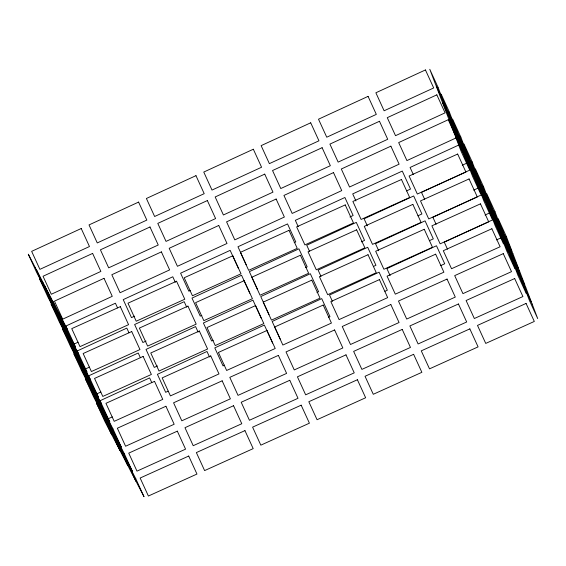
<?xml version="1.0" encoding="UTF-8"?>
<svg xmlns="http://www.w3.org/2000/svg" width="566" height="566" viewBox="0 0 566 566"><rect width="100%" height="100%" fill="white"/><g stroke="black" fill="none" stroke-linecap="round" stroke-linejoin="round"><path stroke-width="0.85" d="M74.096 344.05L78.094 342.211M134.666 316.153L131.468 317.625L123.225 299.619L172.793 276.781L175.297 282.264M190.438 290.457L188.839 291.193L180.589 273.187L230.157 250.356L238.406 268.362M294.179 242.665L295.777 241.93L287.528 223.924L237.961 246.762L246.21 264.768M349.944 216.976L353.142 215.505L344.899 197.499L295.332 220.33L298.197 226.591M406.515 190.919L410.513 189.072L402.27 171.066L352.703 193.905L355.929 200.951M462.288 165.222L467.884 162.647L459.642 144.634L410.074 167.472L413.3 174.519M85.494 368.954L89.492 367.108M146.063 341.05L142.865 342.522L134.623 324.516L184.191 301.678L186.695 307.161M201.836 315.354L200.237 316.097L191.994 298.084L241.562 275.253L249.804 293.259M305.576 267.569L307.175 266.834L298.926 248.821L249.358 271.659L257.608 289.665M361.349 241.873L364.546 240.401L356.297 222.396L306.73 245.227L309.602 251.495M417.913 215.816L421.911 213.969L413.668 195.963L364.101 218.801L367.327 225.848M473.685 190.119L479.282 187.544L471.039 169.538L421.472 192.369L424.698 199.416M481.638 194.803L432.87 217.266L436.096 224.313M96.892 393.851L100.889 392.012M157.461 365.947L154.263 367.419L146.021 349.413L195.588 326.582L198.1 332.058M213.233 340.258L211.634 340.994L203.392 322.981L252.96 300.15L261.202 318.156M316.974 292.466L318.573 291.731L310.331 273.718L260.763 296.556L269.006 314.562M373.546 266.402L375.944 265.298L367.702 247.292L318.127 270.124L321 276.392M429.318 240.713L433.315 238.873L425.066 220.86L375.499 243.698L378.725 250.745M485.083 215.016L490.68 212.441M493.036 219.7L444.268 242.163L447.494 249.21M108.297 418.748L112.294 416.909M168.06 391.212L165.661 392.316L157.419 374.31L206.986 351.479L209.498 356.955M224.631 365.155L223.032 365.891L214.79 347.885L264.357 325.047L272.6 343.053M328.372 317.363L329.971 316.627L321.729 298.622L272.161 321.453L280.403 339.459M384.944 291.299L387.342 290.195L379.1 272.189L329.532 295.028L332.398 301.289M440.716 265.61L444.713 263.77L436.471 245.764L386.903 268.595L390.123 275.642M496.488 239.92L502.084 237.338L493.835 219.332M67.375 329.313L60.435 315.97L68.684 333.975L75.625 347.319L65.854 326.044L115.422 303.213L117.572 307.911M78.78 354.21L71.84 340.866L80.082 358.879L87.023 372.216L77.252 350.941L126.819 328.11L128.97 332.808M90.178 379.107L83.237 365.763L91.48 383.776L98.42 397.12L88.65 375.845L138.217 353.007L140.368 357.705M101.576 404.004L94.635 390.667L102.878 408.673L109.818 422.017L100.048 400.742L149.615 377.904L151.766 382.602M482.437 194.435L490.326 211.656M81.221 228.515L31.654 251.354L39.896 269.359L89.47 246.528L81.221 228.515M138.592 202.09L89.025 224.921L97.267 242.927L146.835 220.096L138.592 202.09M195.963 175.658L146.396 198.496L154.638 216.502L204.206 193.664L195.963 175.658M253.335 149.233L203.767 172.064L212.009 190.07L261.577 167.239L253.335 149.233M310.706 122.801L261.131 145.639L269.381 163.645L318.948 140.807L310.706 122.801M368.07 96.376L318.502 119.207L326.752 137.213L376.319 114.382L368.07 96.376M425.441 69.943L375.874 92.782L384.116 110.787L433.683 87.949L425.441 69.943M92.619 253.412L43.051 276.25L51.301 294.256L100.868 271.425L92.619 253.412M149.99 226.987L100.423 249.818L108.672 267.831L158.239 244.993L149.99 226.987M207.361 200.555L157.794 223.393L166.036 241.399L215.604 218.568L207.361 200.555M264.732 174.13L215.165 196.961L223.407 214.974L272.975 192.136L264.732 174.13M322.104 147.698L272.536 170.536L280.778 188.542L330.346 165.704L322.104 147.698M379.475 121.273L329.907 144.104L338.15 162.109L387.717 139.278L379.475 121.273M436.839 94.84L387.271 117.678L395.521 135.684L445.088 112.846L436.839 94.84M104.024 278.316L54.456 301.147L62.699 319.153L112.266 296.322L104.024 278.316M161.388 251.884L111.82 274.722L120.07 292.728L169.637 269.89L161.388 251.884M218.759 225.459L169.192 248.29L177.441 266.296L227.008 243.465L218.759 225.459M276.13 199.027L226.563 221.858L234.805 239.871L284.373 217.033L276.13 199.027M333.501 172.595L283.934 195.433L292.176 213.439L341.744 190.608L333.501 172.595M390.873 146.169L341.305 169.001L349.547 187.013L399.115 164.175L390.873 146.169M448.244 119.737L398.676 142.575L406.919 160.581L456.486 137.75L448.244 119.737M120.325 306.659L71.748 328.634L79.99 346.64L128.574 324.665L120.325 306.659M176.55 281.224L127.973 303.199L136.215 321.205L184.792 299.23L176.55 281.224M232.775 255.79L184.198 277.764L192.44 295.77L241.017 273.795L232.775 255.79M289 230.355L240.423 252.33L248.665 270.336L297.242 248.361L289 230.355M345.225 204.92L296.648 226.895L304.89 244.901L353.467 222.926L345.225 204.92M401.45 179.486L352.873 201.461L361.115 219.466L409.692 197.492L401.45 179.486M457.675 154.051L409.098 176.026L417.34 194.032L465.917 172.057L457.675 154.051M131.722 331.556L83.145 353.531L91.395 371.537L139.972 349.562L131.722 331.556M187.947 306.121L139.37 328.096L147.62 346.102L196.197 324.127L187.947 306.121M244.172 280.686L195.595 302.661L203.838 320.667L252.422 298.692L244.172 280.686M300.397 255.252L251.82 277.227L260.063 295.233L308.647 273.258L300.397 255.252M356.622 229.817L308.046 251.792L316.288 269.798L364.872 247.823L356.622 229.817M412.847 204.383L364.271 226.358L372.513 244.363L421.09 222.388L412.847 204.383M469.072 178.948L420.496 200.923L428.738 218.929L477.315 196.954L469.072 178.948M143.127 356.453L94.543 378.428L102.793 396.441L151.37 374.459L143.127 356.453M199.352 331.018L150.768 352.993L159.018 371.006L207.595 349.024L199.352 331.018M255.577 305.583L206.993 327.558L215.243 345.571L263.82 323.589L255.577 305.583M311.795 280.149L263.218 302.124L271.468 320.13L320.045 298.155L311.795 280.149M368.02 254.714L319.443 276.689L327.693 294.695L376.27 272.72L368.02 254.714M424.245 229.28L375.668 251.254L383.918 269.26L432.495 247.285L424.245 229.28M480.47 203.845L431.893 225.82L440.136 243.826L488.72 221.851L480.47 203.845M154.525 381.35L105.948 403.325L114.191 421.337L162.767 399.363L154.525 381.35M210.75 355.915L162.173 377.89L170.416 395.903L218.992 373.928L210.75 355.915M266.975 330.48L218.398 352.455L226.641 370.468L275.218 348.493L266.975 330.48M323.2 305.046L274.623 327.021L282.866 345.034L331.443 323.059L323.2 305.046M379.425 279.611L330.841 301.586L339.091 319.599L387.668 297.624L379.425 279.611M435.65 254.176L387.066 276.151L395.316 294.164L443.893 272.189L435.65 254.176M491.875 228.742L443.291 250.717L451.541 268.73L500.118 246.755L491.875 228.742M165.923 406.254L117.346 428.229L125.588 446.234L174.165 424.259L165.923 406.254M222.148 380.819L173.571 402.794L181.813 420.8L230.39 398.825L222.148 380.819M278.373 355.384L229.796 377.359L238.038 395.365L286.615 373.39L278.373 355.384M334.598 329.943L286.021 351.925L294.263 369.931L342.84 347.956L334.598 329.943M390.823 304.508L342.246 326.49L350.488 344.496L399.065 322.521L390.823 304.508M447.048 279.073L398.471 301.055L406.713 319.061L455.29 297.086L447.048 279.073M503.273 253.639L454.696 275.621L462.938 293.627L511.515 271.652L503.273 253.639M177.321 431.151L128.744 453.125L136.986 471.131L185.57 449.156L177.321 431.151M233.546 405.716L184.969 427.691L193.211 445.697L241.788 423.722L233.546 405.716M289.771 380.281L241.194 402.256L249.436 420.262L298.013 398.287L289.771 380.281M345.996 354.847L297.419 376.822L305.661 394.827L354.238 372.853L345.996 354.847M402.221 329.412L353.644 351.387L361.886 369.393L410.463 347.418L402.221 329.412M458.446 303.977L409.869 325.952L418.111 343.958L466.688 321.983L458.446 303.977M514.671 278.543L466.094 300.518L474.336 318.524L522.913 296.549L514.671 278.543M188.719 456.047L140.142 478.022L148.391 496.028L196.968 474.053L188.719 456.047M244.944 430.613L196.367 452.588L204.616 470.594L253.193 448.619L244.944 430.613M301.169 405.178L252.592 427.153L260.834 445.159L309.418 423.184L301.169 405.178M357.394 379.744L308.817 401.719L317.059 419.724L365.643 397.749L357.394 379.744M413.619 354.309L365.042 376.284L373.284 394.29L421.868 372.315L413.619 354.309M469.844 328.874L421.267 350.849L429.509 368.855L478.086 346.88L469.844 328.874M526.069 303.44L477.492 325.415L485.734 343.421L534.311 321.446L526.069 303.44M35.241 267.541L28.3 254.198L36.542 272.204L43.483 285.547L35.241 267.541M43.278 282.986L36.337 269.642L44.58 287.648L51.52 300.992L43.278 282.986M51.308 298.431L44.367 285.087L52.61 303.093L59.557 316.436L51.308 298.431M59.345 313.868L52.405 300.525L60.647 318.538L67.587 331.881L59.345 313.868M46.638 292.438L39.698 279.095L47.94 297.108L54.888 310.444L46.638 292.438M54.676 307.883L47.735 294.539L55.977 312.545L62.918 325.889L54.676 307.883M62.713 323.327L55.765 309.984L64.015 327.99L70.955 341.333L62.713 323.327M70.743 338.765L63.802 325.429L72.045 343.435L78.985 356.778L70.743 338.765M58.043 317.335L51.096 303.999L59.345 322.004L66.286 335.348L58.043 317.335M66.073 332.78L59.133 319.436L67.375 337.449L74.316 350.786L66.073 332.78M74.111 348.224L67.17 334.881L75.412 352.887L82.353 366.23L74.111 348.224M82.141 363.669L75.2 350.326L83.443 368.332L90.39 381.675L82.141 363.669M69.441 342.239L62.501 328.896L70.743 346.901L77.683 360.245L69.441 342.239M77.471 357.677L70.531 344.333L78.773 362.346L85.721 375.69L77.471 357.677M85.508 373.121L78.568 359.778L86.81 377.784L93.751 391.127L85.508 373.121M93.539 388.566L86.598 375.223L94.847 393.228L101.788 406.572L93.539 388.566M80.839 367.136L73.898 353.792L82.141 371.798L89.081 385.142L80.839 367.136M88.876 382.574L81.928 369.237L90.178 387.243L97.119 400.587L88.876 382.574M96.906 398.018L89.966 384.675L98.208 402.688L105.149 416.024L96.906 398.018M104.943 413.463L98.003 400.12L106.245 418.125L113.186 431.469L104.943 413.463M112.974 428.908L106.033 415.564L114.275 433.57L121.223 446.914L112.974 428.908M92.237 392.033L85.296 378.689L93.539 396.695L100.479 410.039L92.237 392.033M100.274 407.478L93.333 394.134L101.576 412.14L108.516 425.483L100.274 407.478M108.304 422.915L101.364 409.572L109.606 427.585L116.554 440.928L108.304 422.915M116.341 438.36L109.401 425.016L117.643 443.022L124.584 456.366L116.341 438.36M124.371 453.805L117.431 440.461L125.68 458.467L132.621 471.811L124.371 453.805M103.635 416.93L96.694 403.586L104.936 421.592L111.884 434.936L103.635 416.93M111.672 432.374L104.731 419.031L112.974 437.037L119.914 450.38L111.672 432.374M119.702 447.819L112.761 434.476L121.011 452.482L127.951 465.825L119.702 447.819M127.739 463.257L120.799 449.913L129.041 467.926L135.981 481.263L127.739 463.257M135.776 478.702L128.836 465.358L137.078 483.364L144.019 496.707L135.776 478.702M438.027 87.298L429.778 69.293L435.339 83.839L443.581 101.845L438.027 87.298M449.425 112.195L441.183 94.189L446.737 108.736L454.979 126.742L449.425 112.195M460.823 137.092L452.581 119.086L458.135 133.633L466.377 151.638L460.823 137.092M472.221 161.996L463.978 143.983L469.532 158.53L477.782 176.535L472.221 161.996M483.619 186.893L475.376 168.88L480.937 183.426L489.18 201.439L483.619 186.893M495.024 211.79L486.774 193.784L492.335 208.323L500.577 226.336L495.024 211.79M506.421 236.687L498.179 218.681L503.733 233.227L511.975 251.233L506.421 236.687M444.459 104.137L436.209 86.124L441.77 100.67L450.012 118.676L444.459 104.137M455.856 129.034L447.614 111.021L453.168 125.567L461.41 143.58L455.856 129.034M467.254 153.931L459.012 135.925L464.566 150.464L472.808 168.477L467.254 153.931M478.652 178.828L470.41 160.822L475.964 175.368L484.213 193.374L478.652 178.828M490.05 203.725L481.808 185.719L487.361 200.265L495.611 218.271L490.05 203.725M501.455 228.622L493.205 210.616L498.766 225.162L507.009 243.168L501.455 228.622M512.853 253.518L504.61 235.513L510.164 250.059L518.406 268.065L512.853 253.518M450.89 120.968L442.64 102.962L448.201 117.509L456.444 135.515L450.89 120.968M462.288 145.865L454.038 127.859L459.599 142.406L467.841 160.411L462.288 145.865M473.685 170.762L465.443 152.756L470.997 167.303L479.239 185.308L473.685 170.762M485.083 195.659L476.841 177.653L482.395 192.199L490.644 210.205L485.083 195.659M496.481 220.563L488.239 202.55L493.793 217.096L502.042 235.102L496.481 220.563M507.886 245.46L499.637 227.454L505.197 241.993L513.44 260.006L507.886 245.46M519.284 270.357L511.034 252.351L516.595 266.897L524.838 284.903L519.284 270.357M457.321 137.8L449.071 119.794L454.632 134.34L462.875 152.346L457.321 137.8M468.719 162.704L460.469 144.691L466.03 159.237L474.273 177.243L468.719 162.704M480.117 187.601L471.874 169.595L477.428 184.134L485.67 202.147L480.117 187.601M491.514 212.498L483.272 194.492L488.826 209.038L497.068 227.044L491.514 212.498M502.912 237.395L494.67 219.389L500.224 233.935L508.473 251.941L502.912 237.395M514.317 262.291L506.068 244.286L511.629 258.832L519.871 276.838L514.317 262.291M525.715 287.188L517.466 269.183L523.026 283.729L531.269 301.735L525.715 287.188M463.745 154.638L455.503 136.632L461.064 151.179L469.306 169.184L463.745 154.638M475.15 179.535L466.9 161.529L472.461 176.076L480.704 194.081L475.15 179.535M486.548 204.432L478.305 186.426L483.859 200.972L492.102 218.978L486.548 204.432M497.946 229.329L489.703 211.323L495.257 225.869L503.499 243.875L497.946 229.329M509.343 254.233L501.101 236.22L506.655 250.766L514.904 268.772L509.343 254.233M520.741 279.13L512.499 261.117L518.06 275.663L526.302 293.676L520.741 279.13M532.146 304.027L523.897 286.021L529.458 300.567L537.7 318.573L532.146 304.027"/></g></svg>
